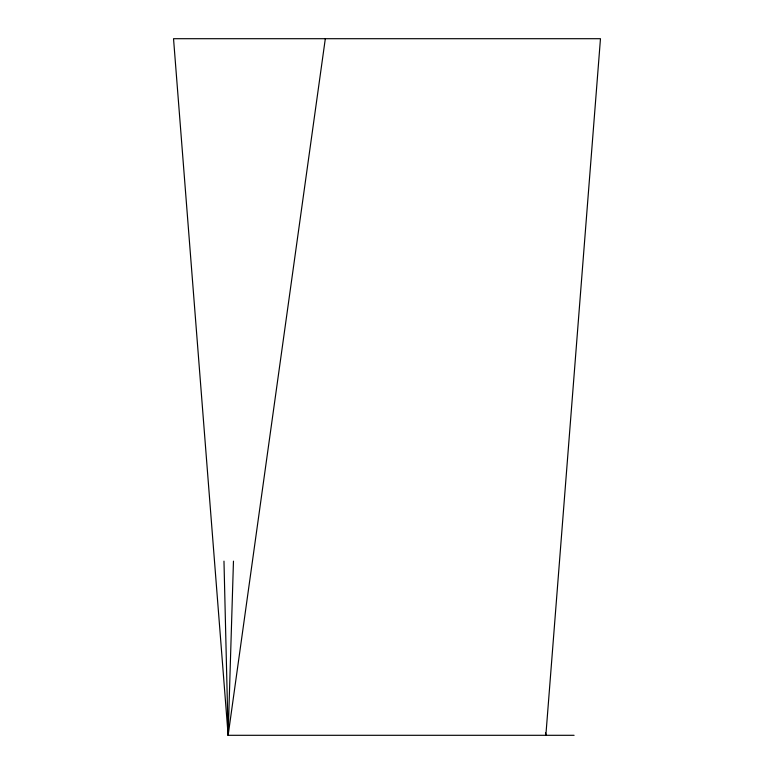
<?xml version="1.0" encoding="UTF-8"?>
<svg xmlns="http://www.w3.org/2000/svg" width="774" height="774" viewBox="0 0 774 774"><rect width="100%" height="100%" fill="white"/><g stroke="black" fill="none" stroke-linecap="round" stroke-linejoin="round"><path stroke-width="1.16" d="M574.095 735.3L228.146 735.3L233.467 561.15M545.525 732.949L545.854 735.3L600.469 38.7L173.531 38.7L228.146 735.3L325.322 38.7M223.976 561.15L228.146 735.3"/></g></svg>
